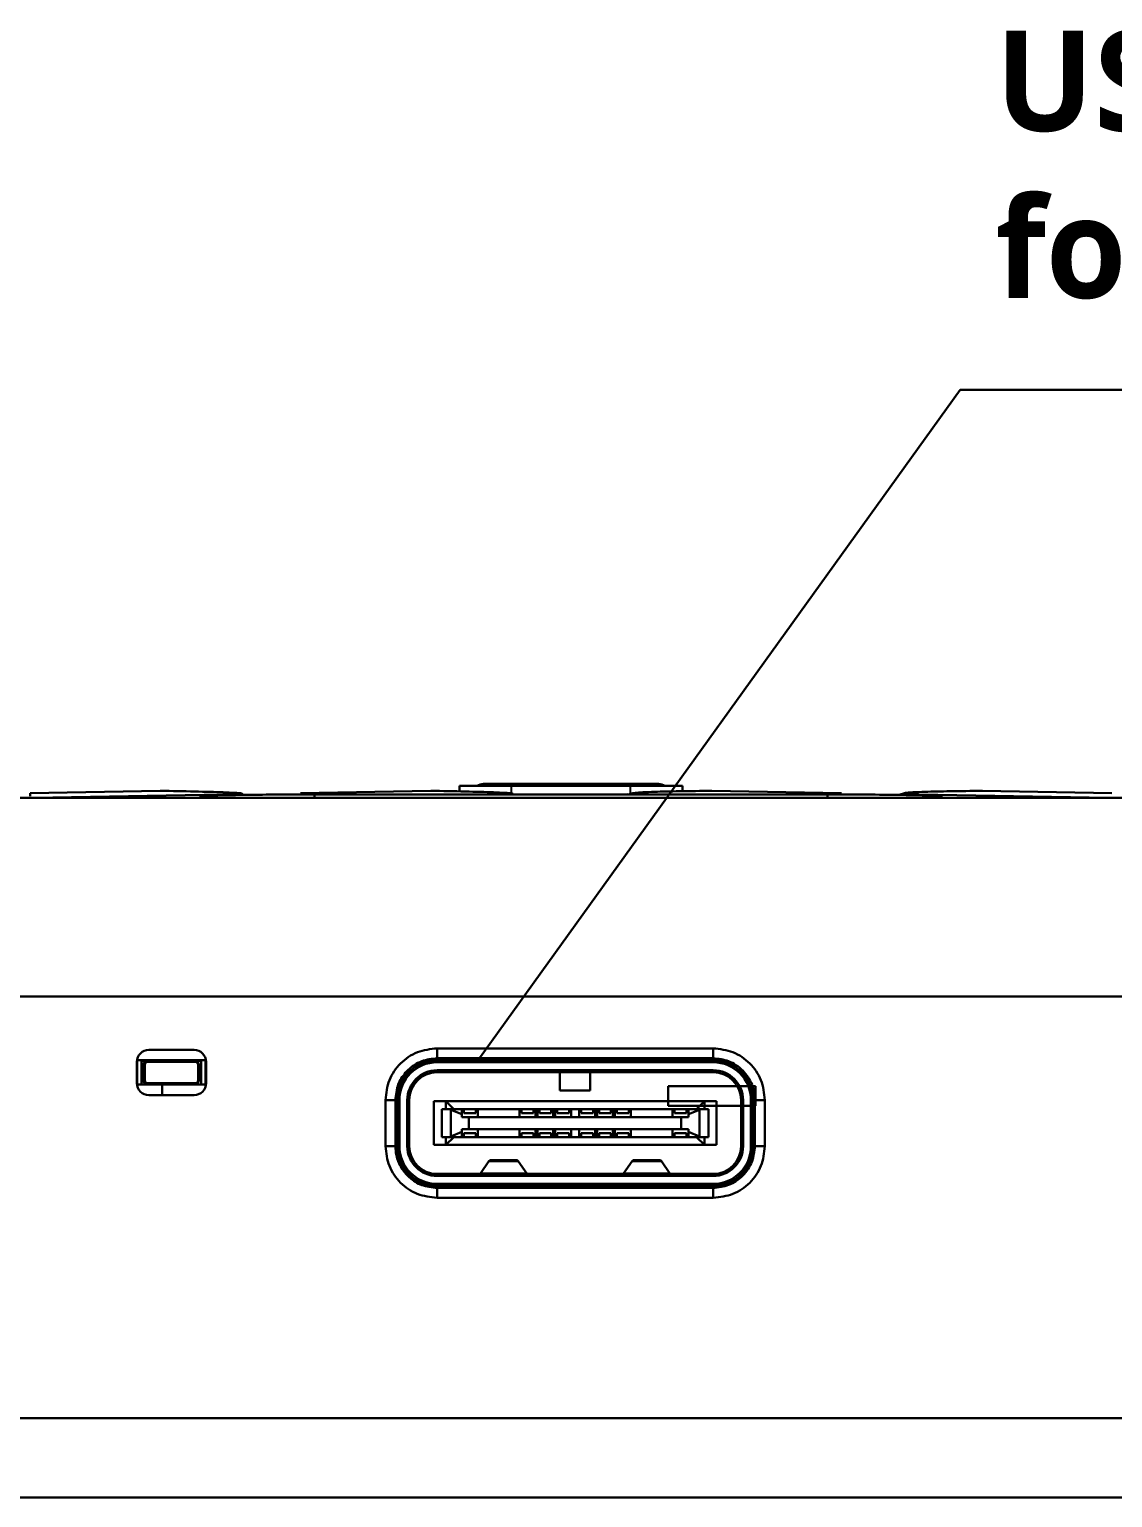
# Model space of a CAD drawing. Header units: millimetres. Extents: x 318 to 879, y 422 to 911.
# Drawn here: x 582.7 to 637.2, y 823.8 to 897.7 of the extents above; entities that cross this region are included whole.
import ezdxf

# ---------------------------------------------------------------- set-up
doc = ezdxf.new("R2010")
doc.units = ezdxf.units.MM
doc.linetypes.add('CENTERX2', pattern=[20.32, 12.7, -2.54, 2.54, -2.54])

msp = doc.modelspace()

# ---------------------------------------------------------------- linework, layer by layer
at = {"color": 7, "lineweight": 30, "true_color": 0xffffff}
for p, q in [((605.257, 845.817), (629.519, 879.558)), ((629.519, 879.558), (673.451, 879.558))]:
    msp.add_line(p, q, dxfattribs=at)
at = {"color": 7, "linetype": 'Continuous', "lineweight": 30, "true_color": 0xffffff}
for p, q in [((606.947, 859.737), (605.547, 859.737)), ((612.947, 859.737), (606.947, 859.737)), ((614.347, 859.737), (612.947, 859.737)), ((546.456, 859.037), (673.857, 859.037)), ((589.291, 859.388), (582.747, 859.274)), ((582.747, 859.274), (582.747, 859.127)), ((582.942, 859.04), (593.401, 859.222)), ((602.891, 859.388), (596.347, 859.274)), ((622.848, 859.205), (597.048, 859.205)), ((604.347, 859.36), (604.347, 859.637)), ((604.347, 859.637), (606.947, 859.637)), ((606.012, 859.205), (607.001, 859.222)), ((606.947, 859.637), (612.947, 859.637)), ((607.001, 859.222), (607.115, 859.205)), ((612.81, 859.205), (612.892, 859.223)), ((612.892, 859.223), (613.882, 859.205)), ((612.947, 859.637), (615.547, 859.637)), ((615.547, 859.369), (615.547, 859.637)), ((623.547, 859.274), (617.033, 859.388)), ((626.492, 859.223), (636.963, 859.04)), ((637.147, 859.274), (630.633, 859.388)), ((657.397, 849.037), (546.455, 849.037)), ((546.456, 849.037), (672.317, 849.037)), ((603.216, 846.436), (617.096, 846.436)), ((603.216, 846.436), (603.216, 845.936)), ((617.096, 845.936), (617.096, 846.436)), ((588.118, 845.755), (588.118, 844.678)), ((588.118, 845.755), (588.118, 845.755)), ((588.118, 844.678), (588.118, 845.755)), ((588.136, 845.637), (588.118, 845.637)), ((588.136, 845.817), (588.121, 845.817)), ((588.124, 845.837), (591.589, 845.837)), ((588.124, 845.836), (591.589, 845.836)), ((588.136, 845.836), (588.136, 844.617)), ((588.356, 845.817), (588.856, 845.817)), ((588.356, 845.817), (588.356, 844.617)), ((588.357, 845.816), (588.857, 845.816)), ((588.357, 845.816), (588.357, 844.616)), ((588.656, 845.795), (591.056, 845.795)), ((591.056, 845.755), (588.656, 845.755)), ((590.995, 846.355), (588.718, 846.355)), ((588.856, 845.836), (588.856, 845.817)), ((588.857, 845.836), (588.857, 845.816)), ((590.856, 845.817), (588.857, 845.817)), ((589.305, 845.831), (589.312, 845.831)), ((589.306, 845.831), (589.313, 845.831)), ((589.312, 845.831), (589.312, 845.817)), ((589.313, 845.831), (589.313, 845.817)), ((589.396, 845.816), (589.396, 845.836)), ((590.856, 845.836), (590.856, 845.817)), ((590.856, 845.817), (591.356, 845.817)), ((590.857, 845.817), (590.857, 845.816)), ((590.857, 845.816), (591.356, 845.816)), ((591.071, 845.816), (591.057, 845.816)), ((591.071, 845.816), (591.061, 845.816)), ((591.356, 845.817), (591.356, 844.617)), ((591.576, 845.836), (591.576, 844.617)), ((591.577, 845.836), (591.577, 844.616)), ((591.595, 844.678), (591.595, 845.755)), ((602.635, 845.837), (617.62, 845.837)), ((617.096, 845.936), (603.216, 845.936)), ((603.217, 845.836), (603.217, 845.736)), ((603.217, 845.836), (617.097, 845.836)), ((617.097, 845.736), (603.217, 845.736)), ((617.097, 845.836), (617.097, 845.736)), ((617.097, 845.836), (617.621, 845.836)), ((588.478, 845.617), (588.456, 845.617)), ((588.456, 845.617), (588.456, 844.817)), ((588.518, 845.617), (588.478, 845.617)), ((588.478, 844.817), (588.478, 845.617)), ((588.518, 845.617), (588.518, 844.817)), ((591.194, 844.817), (591.194, 845.617)), ((591.234, 845.617), (591.194, 845.617)), ((591.235, 845.616), (591.235, 844.816)), ((601.817, 845.265), (601.817, 845.358)), ((603.217, 845.236), (603.217, 845.336)), ((603.217, 845.336), (617.097, 845.336)), ((617.097, 845.236), (603.217, 845.236)), ((609.394, 845.236), (609.394, 844.313)), ((610.918, 845.236), (610.918, 844.313)), ((610.918, 845.236), (610.918, 844.313)), ((617.097, 845.236), (617.097, 845.336)), ((618.497, 845.265), (618.497, 845.39)), ((588.118, 844.678), (588.118, 844.678)), ((588.136, 844.617), (588.356, 844.617)), ((588.137, 844.617), (588.137, 844.616)), ((588.137, 844.616), (588.357, 844.616)), ((588.357, 844.617), (588.652, 844.617)), ((588.357, 844.616), (591.357, 844.616)), ((588.478, 844.817), (588.456, 844.817)), ((588.518, 844.817), (588.478, 844.817)), ((588.642, 844.617), (588.657, 844.616)), ((588.656, 844.678), (591.056, 844.678)), ((591.057, 844.638), (588.657, 844.638)), ((588.657, 844.638), (588.657, 844.616)), ((588.657, 844.616), (591.057, 844.616)), ((589.395, 844.078), (589.395, 844.616)), ((591.057, 844.638), (591.057, 844.616)), ((591.057, 844.616), (591.061, 844.617)), ((591.061, 844.617), (591.356, 844.617)), ((591.576, 844.617), (591.356, 844.617)), ((591.357, 844.617), (591.357, 844.616)), ((591.577, 844.616), (591.357, 844.616)), ((610.918, 844.313), (609.394, 844.313)), ((619.097, 843.836), (619.097, 844.359)), ((588.718, 844.078), (590.995, 844.078)), ((600.616, 841.516), (600.616, 843.836)), ((600.616, 843.836), (601.116, 843.836)), ((601.116, 843.836), (601.116, 841.516)), ((601.116, 843.836), (601.116, 843.836)), ((601.116, 841.516), (601.116, 843.836)), ((601.217, 843.836), (601.317, 843.836)), ((601.217, 841.516), (601.217, 843.836)), ((601.317, 843.836), (601.317, 841.516)), ((601.717, 841.516), (601.717, 843.836)), ((601.817, 843.836), (601.717, 843.836)), ((601.817, 843.836), (601.817, 841.516)), ((603.057, 843.776), (603.657, 843.776)), ((603.057, 841.576), (603.057, 843.776)), ((603.657, 843.776), (603.657, 843.376)), ((604.057, 843.376), (603.657, 843.776)), ((616.657, 843.776), (603.657, 843.776)), ((616.257, 843.376), (616.657, 843.776)), ((616.657, 843.776), (616.657, 843.376)), ((617.257, 843.776), (616.657, 843.776)), ((617.257, 841.576), (617.257, 843.776)), ((618.497, 843.836), (618.597, 843.836)), ((618.497, 841.516), (618.497, 843.836)), ((618.597, 843.836), (618.597, 841.516)), ((618.997, 843.836), (619.097, 843.836)), ((618.997, 841.516), (618.997, 843.836)), ((619.097, 843.836), (619.097, 841.516)), ((619.196, 843.836), (619.696, 843.836)), ((619.196, 841.516), (619.196, 843.836)), ((619.696, 843.836), (619.696, 841.516)), ((601.217, 843.337), (601.116, 843.337)), ((601.217, 843.336), (601.116, 843.336)), ((603.457, 843.376), (603.457, 841.976)), ((603.885, 843.376), (603.457, 843.376)), ((603.885, 843.376), (603.899, 843.344)), ((603.885, 843.376), (604.457, 843.376)), ((603.899, 843.344), (603.899, 842.009)), ((603.899, 843.344), (604.457, 843.121)), ((604.457, 843.121), (604.457, 843.376)), ((604.557, 843.376), (604.457, 843.376)), ((604.457, 842.976), (604.457, 843.121)), ((604.818, 842.976), (604.457, 842.976)), ((604.557, 843.376), (605.157, 843.376)), ((604.557, 843.176), (604.557, 843.376)), ((605.157, 843.176), (604.557, 843.176)), ((604.818, 842.376), (604.818, 842.976)), ((605.257, 842.976), (604.818, 842.976)), ((605.257, 843.376), (605.157, 843.376)), ((605.157, 843.376), (605.157, 843.176)), ((605.257, 843.376), (605.257, 842.976)), ((605.257, 843.376), (607.357, 843.376)), ((607.357, 842.976), (605.257, 842.976)), ((607.357, 842.976), (607.357, 843.376)), ((607.457, 843.376), (607.357, 843.376)), ((608.157, 842.976), (607.357, 842.976)), ((607.457, 843.176), (607.457, 843.376)), ((607.457, 843.376), (608.057, 843.376)), ((608.057, 843.176), (607.457, 843.176)), ((608.157, 843.376), (608.057, 843.376)), ((608.057, 843.376), (608.057, 843.176)), ((608.157, 843.376), (608.257, 843.376)), ((608.157, 843.376), (608.157, 842.976)), ((608.257, 842.976), (608.157, 842.976)), ((608.257, 842.976), (608.257, 843.376)), ((608.357, 843.376), (608.257, 843.376)), ((609.057, 842.976), (608.257, 842.976)), ((608.357, 843.176), (608.357, 843.376)), ((608.357, 843.376), (608.957, 843.376)), ((608.957, 843.176), (608.357, 843.176)), ((609.057, 843.376), (608.957, 843.376)), ((608.957, 843.376), (608.957, 843.176)), ((609.057, 843.376), (609.157, 843.376)), ((609.057, 843.376), (609.057, 842.976)), ((609.157, 842.976), (609.057, 842.976)), ((609.157, 842.976), (609.157, 843.376)), ((609.257, 843.376), (609.157, 843.376)), ((609.957, 842.976), (609.157, 842.976)), ((609.257, 843.176), (609.257, 843.376)), ((609.257, 843.376), (609.857, 843.376)), ((609.857, 843.176), (609.257, 843.176)), ((609.957, 843.376), (609.857, 843.376)), ((609.857, 843.376), (609.857, 843.176)), ((609.957, 843.376), (610.357, 843.376)), ((609.957, 843.376), (609.957, 842.976)), ((610.357, 842.976), (609.957, 842.976)), ((610.357, 842.976), (610.357, 843.376)), ((610.457, 843.376), (610.357, 843.376)), ((611.157, 842.976), (610.357, 842.976)), ((610.457, 843.176), (610.457, 843.376)), ((610.457, 843.376), (611.057, 843.376)), ((611.057, 843.176), (610.457, 843.176)), ((611.057, 843.376), (611.057, 843.176)), ((611.157, 843.376), (611.057, 843.376)), ((611.157, 843.376), (611.257, 843.376)), ((611.157, 842.976), (611.157, 843.376)), ((611.257, 842.976), (611.157, 842.976)), ((611.257, 842.976), (611.257, 843.376)), ((611.357, 843.376), (611.257, 843.376)), ((612.057, 842.976), (611.257, 842.976)), ((611.357, 843.176), (611.357, 843.376)), ((611.357, 843.376), (611.957, 843.376)), ((611.957, 843.176), (611.357, 843.176)), ((611.957, 843.376), (611.957, 843.176)), ((612.057, 843.376), (611.957, 843.376)), ((612.057, 843.376), (612.157, 843.376)), ((612.057, 843.376), (612.057, 842.976)), ((612.157, 842.976), (612.057, 842.976)), ((612.157, 842.976), (612.157, 843.376)), ((612.257, 843.376), (612.157, 843.376)), ((612.957, 842.976), (612.157, 842.976)), ((612.257, 843.376), (612.857, 843.376)), ((612.257, 843.176), (612.257, 843.376)), ((612.857, 843.176), (612.257, 843.176)), ((612.957, 843.376), (612.857, 843.376)), ((612.857, 843.376), (612.857, 843.176)), ((612.957, 843.376), (615.057, 843.376)), ((612.957, 843.376), (612.957, 842.976)), ((615.057, 842.976), (612.957, 842.976)), ((615.057, 842.976), (615.057, 843.376)), ((615.157, 843.376), (615.057, 843.376)), ((615.495, 842.976), (615.057, 842.976)), ((615.157, 843.176), (615.157, 843.376)), ((615.157, 843.376), (615.757, 843.376)), ((615.757, 843.176), (615.157, 843.176)), ((615.495, 842.376), (615.495, 842.976)), ((615.857, 842.976), (615.495, 842.976)), ((615.857, 843.376), (615.757, 843.376)), ((615.757, 843.376), (615.757, 843.176)), ((615.857, 843.376), (615.857, 843.121)), ((615.857, 843.376), (616.428, 843.376)), ((616.414, 843.344), (615.857, 843.121)), ((615.857, 843.121), (615.857, 842.976)), ((616.428, 843.376), (616.414, 843.344)), ((616.414, 843.344), (616.414, 842.009)), ((616.428, 843.376), (616.857, 843.376)), ((616.857, 843.376), (616.857, 841.976)), ((603.885, 841.976), (603.457, 841.976)), ((603.657, 841.576), (604.057, 841.976)), ((603.657, 841.976), (603.657, 841.576)), ((603.899, 842.009), (603.885, 841.976)), ((603.885, 841.976), (604.457, 841.976)), ((604.457, 842.232), (603.899, 842.009)), ((604.818, 842.376), (604.457, 842.376)), ((604.457, 842.376), (604.457, 842.232)), ((604.457, 842.232), (604.457, 841.976)), ((604.557, 841.976), (604.457, 841.976)), ((604.557, 842.176), (604.557, 841.976)), ((605.157, 842.176), (604.557, 842.176)), ((605.157, 841.976), (604.557, 841.976)), ((604.818, 842.376), (605.257, 842.376)), ((605.157, 842.176), (605.157, 841.976)), ((605.257, 841.976), (605.157, 841.976)), ((607.357, 842.376), (605.257, 842.376)), ((605.257, 841.976), (605.257, 842.376)), ((605.257, 841.976), (607.357, 841.976)), ((607.357, 842.376), (607.357, 841.976)), ((607.357, 842.376), (608.157, 842.376)), ((607.357, 841.976), (607.457, 841.976)), ((607.457, 842.176), (607.457, 841.976)), ((608.057, 842.176), (607.457, 842.176)), ((608.057, 841.976), (607.457, 841.976)), ((608.057, 842.176), (608.057, 841.976)), ((608.057, 841.976), (608.157, 841.976)), ((608.157, 842.376), (608.157, 841.976)), ((608.257, 842.376), (608.157, 842.376)), ((608.157, 841.976), (608.257, 841.976)), ((608.257, 842.376), (608.257, 841.976)), ((608.257, 842.376), (609.057, 842.376)), ((608.257, 841.976), (608.357, 841.976)), ((608.957, 842.176), (608.357, 842.176)), ((608.357, 842.176), (608.357, 841.976)), ((608.957, 841.976), (608.357, 841.976)), ((608.957, 842.176), (608.957, 841.976)), ((608.957, 841.976), (609.057, 841.976)), ((609.157, 842.376), (609.057, 842.376)), ((609.057, 842.376), (609.057, 841.976)), ((609.057, 841.976), (609.157, 841.976)), ((609.157, 842.376), (609.157, 841.976)), ((609.157, 842.376), (609.957, 842.376)), ((609.157, 841.976), (609.257, 841.976)), ((609.257, 842.176), (609.257, 841.976)), ((609.857, 842.176), (609.257, 842.176)), ((609.857, 841.976), (609.257, 841.976)), ((609.857, 842.176), (609.857, 841.976)), ((609.857, 841.976), (609.957, 841.976)), ((609.957, 842.376), (610.357, 842.376)), ((609.957, 842.376), (609.957, 841.976)), ((610.357, 841.976), (609.957, 841.976)), ((610.357, 842.376), (610.357, 841.976)), ((611.157, 842.376), (610.357, 842.376)), ((610.457, 841.976), (610.357, 841.976)), ((610.457, 842.176), (611.057, 842.176)), ((610.457, 842.176), (610.457, 841.976)), ((610.457, 841.976), (611.057, 841.976)), ((611.057, 842.176), (611.057, 841.976)), ((611.157, 841.976), (611.057, 841.976)), ((611.157, 842.376), (611.257, 842.376)), ((611.157, 842.376), (611.157, 841.976)), ((611.257, 841.976), (611.157, 841.976)), ((612.057, 842.376), (611.257, 842.376)), ((611.257, 842.376), (611.257, 841.976)), ((611.357, 841.976), (611.257, 841.976)), ((611.357, 842.176), (611.357, 841.976)), ((611.357, 842.176), (611.957, 842.176)), ((611.357, 841.976), (611.957, 841.976)), ((611.957, 842.176), (611.957, 841.976)), ((612.057, 841.976), (611.957, 841.976)), ((612.057, 842.376), (612.157, 842.376)), ((612.057, 842.376), (612.057, 841.976)), ((612.157, 841.976), (612.057, 841.976)), ((612.157, 842.376), (612.157, 841.976)), ((612.957, 842.376), (612.157, 842.376)), ((612.257, 841.976), (612.157, 841.976)), ((612.257, 842.176), (612.257, 841.976)), ((612.257, 842.176), (612.857, 842.176)), ((612.257, 841.976), (612.857, 841.976)), ((612.857, 842.176), (612.857, 841.976)), ((612.957, 841.976), (612.857, 841.976)), ((612.957, 842.376), (612.957, 841.976)), ((612.957, 842.376), (615.057, 842.376)), ((615.057, 841.976), (612.957, 841.976)), ((615.057, 841.976), (615.057, 842.376)), ((615.495, 842.376), (615.057, 842.376)), ((615.057, 841.976), (615.157, 841.976)), ((615.157, 842.176), (615.157, 841.976)), ((615.157, 842.176), (615.757, 842.176)), ((615.157, 841.976), (615.757, 841.976)), ((615.495, 842.376), (615.857, 842.376)), ((615.757, 842.176), (615.757, 841.976)), ((615.757, 841.976), (615.857, 841.976)), ((615.857, 842.376), (615.857, 842.232)), ((615.857, 842.232), (616.414, 842.009)), ((615.857, 842.232), (615.857, 841.976)), ((616.428, 841.976), (615.857, 841.976)), ((616.657, 841.576), (616.257, 841.976)), ((616.414, 842.009), (616.428, 841.976)), ((616.428, 841.976), (616.857, 841.976)), ((616.657, 841.976), (616.657, 841.576)), ((600.616, 841.516), (601.116, 841.516)), ((601.116, 841.516), (601.116, 841.516)), ((601.217, 841.516), (601.317, 841.516)), ((601.717, 841.516), (601.817, 841.516)), ((603.657, 841.576), (603.057, 841.576)), ((603.657, 841.576), (616.657, 841.576)), ((616.657, 841.576), (617.257, 841.576)), ((618.597, 841.516), (618.497, 841.516)), ((618.997, 841.516), (619.097, 841.516)), ((619.097, 841.516), (619.097, 840.994)), ((619.196, 841.516), (619.696, 841.516)), ((605.389, 840.139), (605.822, 840.762)), ((607.292, 840.762), (605.822, 840.762)), ((607.221, 840.812), (605.892, 840.812)), ((607.292, 840.762), (607.725, 840.139)), ((612.589, 840.139), (613.022, 840.762)), ((613.022, 840.762), (614.492, 840.762)), ((613.092, 840.812), (614.421, 840.812)), ((614.492, 840.762), (614.925, 840.139)), ((601.788, 840.116), (601.695, 840.116)), ((603.217, 840.016), (603.217, 840.116)), ((603.217, 840.116), (617.097, 840.116)), ((617.097, 840.016), (603.217, 840.016)), ((607.725, 840.139), (605.389, 840.139)), ((612.589, 840.139), (614.925, 840.139)), ((617.097, 840.016), (617.097, 840.116)), ((618.65, 840.116), (618.525, 840.116)), ((603.216, 839.416), (617.096, 839.416)), ((603.216, 838.916), (603.216, 839.416)), ((603.217, 839.616), (603.217, 839.516)), ((603.217, 839.616), (617.097, 839.616)), ((617.097, 839.516), (603.217, 839.516)), ((606.721, 839.416), (606.721, 839.516)), ((607.121, 839.516), (607.121, 839.416)), ((608.024, 839.514), (608.024, 839.516)), ((608.082, 839.514), (608.024, 839.514)), ((608.082, 839.514), (608.082, 839.516)), ((608.123, 839.514), (608.082, 839.514)), ((608.123, 839.514), (608.123, 839.516)), ((608.293, 839.514), (608.123, 839.514)), ((608.293, 839.514), (608.293, 839.516)), ((608.332, 839.514), (608.293, 839.514)), ((608.332, 839.514), (608.332, 839.516)), ((608.39, 839.514), (608.332, 839.514)), ((608.39, 839.514), (608.39, 839.516)), ((608.412, 839.514), (608.412, 839.516)), ((608.474, 839.514), (608.474, 839.516)), ((608.632, 839.514), (608.632, 839.516)), ((608.744, 839.514), (608.632, 839.514)), ((608.655, 839.514), (608.655, 839.416)), ((608.744, 839.514), (608.744, 839.516)), ((608.802, 839.514), (608.744, 839.514)), ((608.802, 839.514), (608.802, 839.516)), ((608.82, 839.514), (608.802, 839.514)), ((608.82, 839.514), (608.82, 839.516)), ((609.039, 839.514), (608.82, 839.514)), ((609.039, 839.514), (609.039, 839.516)), ((609.094, 839.514), (609.094, 839.516)), ((609.226, 839.514), (609.094, 839.514)), ((609.226, 839.514), (609.226, 839.516)), ((609.33, 839.514), (609.33, 839.516)), ((609.362, 839.514), (609.362, 839.516)), ((609.373, 839.514), (609.364, 839.514)), ((609.373, 839.514), (609.373, 839.516)), ((609.395, 839.514), (609.373, 839.514)), ((609.399, 839.514), (609.399, 839.516)), ((609.432, 839.514), (609.432, 839.516)), ((609.517, 839.514), (609.517, 839.516)), ((609.596, 839.514), (609.596, 839.516)), ((609.63, 839.514), (609.63, 839.516)), ((609.665, 839.514), (609.665, 839.516)), ((609.716, 839.514), (609.665, 839.514)), ((609.716, 839.514), (609.716, 839.516)), ((609.717, 839.514), (609.716, 839.514)), ((609.717, 839.514), (609.717, 839.516)), ((609.806, 839.514), (609.806, 839.516)), ((609.873, 839.514), (609.873, 839.516)), ((609.898, 839.514), (609.898, 839.516)), ((609.934, 839.514), (609.934, 839.516)), ((609.947, 839.514), (609.947, 839.516)), ((610.166, 839.514), (609.947, 839.514)), ((610.166, 839.514), (610.166, 839.516)), ((610.499, 839.514), (610.499, 839.516)), ((610.606, 839.514), (610.606, 839.516)), ((610.869, 839.514), (610.869, 839.516)), ((611.039, 839.514), (610.869, 839.514)), ((611.039, 839.514), (611.039, 839.516)), ((611.123, 839.514), (611.123, 839.516)), ((611.427, 839.514), (611.133, 839.514)), ((611.427, 839.514), (611.427, 839.516)), ((611.716, 839.514), (611.716, 839.516)), ((611.991, 839.514), (611.991, 839.516)), ((612.222, 839.514), (612.222, 839.516)), ((612.344, 839.514), (612.344, 839.516)), ((616.847, 839.516), (616.847, 839.416)), ((617.096, 839.416), (617.096, 838.916)), ((617.097, 839.616), (617.097, 839.516)), ((617.096, 838.916), (603.216, 838.916)), ((673.856, 827.837), (546.455, 827.837)), ((673.856, 823.837), (546.455, 823.837))]:
    msp.add_line(p, q, dxfattribs=at)
at = {"color": 7, "linetype": 'Continuous', "lineweight": 25, "true_color": 0xffffff}
for p, q in [((606.947, 859.637), (606.947, 859.737)), ((612.947, 859.637), (612.947, 859.737)), ((606.947, 859.24), (606.947, 859.637)), ((612.947, 859.205), (612.947, 859.637)), ((626.492, 859.223), (626.691, 859.27)), ((588.656, 845.795), (588.656, 845.816)), ((591.056, 845.795), (591.056, 845.816)), ((591.235, 845.616), (591.201, 845.616)), ((591.234, 845.617), (591.234, 845.601)), ((591.235, 845.616), (591.257, 845.616)), ((591.577, 845.437), (591.595, 845.437)), ((588.657, 844.638), (588.644, 844.639)), ((588.661, 844.638), (588.656, 844.638)), ((588.657, 844.638), (588.657, 844.642)), ((591.057, 844.638), (591.057, 844.642)), ((591.201, 844.817), (591.194, 844.817)), ((591.235, 844.816), (591.201, 844.816)), ((591.235, 844.816), (591.257, 844.816))]:
    msp.add_line(p, q, dxfattribs=at)
at = {"color": 7, "linetype": 'CENTERX2', "lineweight": 30, "true_color": 0xffffff}
for p, q in [((614.828, 843.539), (614.828, 844.535)), ((614.828, 844.535), (619.225, 844.535)), ((619.225, 844.535), (619.225, 843.539)), ((619.225, 843.539), (614.828, 843.539))]:
    msp.add_line(p, q, dxfattribs=at)
at = {"color": 7, "linetype": 'Continuous', "lineweight": 30, "true_color": 0xffffff, "flags": 128}
for points in [[(588.656, 845.755), (588.656, 845.763), (588.656, 845.77), (588.656, 845.777), (588.656, 845.783), (588.656, 845.788), (588.656, 845.792), (588.656, 845.794), (588.656, 845.795)], [(589.395, 845.816), (589.395, 845.829), (589.395, 845.837)], [(591.056, 845.755), (591.056, 845.763), (591.056, 845.77), (591.056, 845.777), (591.056, 845.783), (591.056, 845.788), (591.056, 845.792), (591.056, 845.794), (591.056, 845.795)], [(588.656, 844.638), (588.656, 844.639), (588.656, 844.641), (588.656, 844.645), (588.656, 844.65), (588.656, 844.656), (588.656, 844.663), (588.656, 844.67), (588.656, 844.678)]]:
    msp.add_lwpolyline(points, dxfattribs=at)
at = {"color": 7, "linetype": 'Continuous', "lineweight": 25, "true_color": 0xffffff, "flags": 128}
msp.add_lwpolyline([(591.056, 844.641), (591.056, 844.641), (591.056, 844.645), (591.056, 844.65), (591.056, 844.656), (591.056, 844.663), (591.056, 844.67), (591.056, 844.678)], dxfattribs=at)
at = {"color": 7, "linetype": 'Continuous', "lineweight": 30, "true_color": 0xffffff}
for centre, radius, start, end in [((605.547, 859.137), 0.6, 90, 123.55731), ((614.347, 859.137), 0.6, 56.44269, 90), ((588.718, 845.755), 0.6, 90, 179.99995), ((588.718, 845.755), 0.6, 90, 179.99997), ((588.656, 845.617), 0.2, 91.2918, 179.99995), ((588.656, 845.617), 0.178, 90, 179.99995), ((588.656, 845.617), 0.138, 90, 179.99995), ((586.414, 845.031), 3, 14.95685, 15.47327), ((590.995, 845.755), 0.6, 0.00005, 90), ((591.056, 845.617), 0.178, 0.00005, 90), ((591.056, 845.617), 0.138, 0.00005, 90), ((603.217, 843.836), 2, 90, 180), ((603.217, 843.836), 1.9, 90, 180), ((617.097, 843.836), 2, 0, 90), ((617.097, 843.836), 1.9, 0, 90), ((603.217, 843.836), 1.5, 90, 180), ((603.217, 843.836), 1.4, 90, 180), ((617.097, 843.836), 1.5, 0, 90), ((617.097, 843.836), 1.4, 0, 90), ((588.718, 844.678), 0.6, 179.99995, 270), ((588.718, 844.678), 0.6, 179.99995, 270), ((588.656, 844.817), 0.2, 179.99995, 270), ((588.656, 844.817), 0.178, 179.99995, 270), ((588.656, 844.817), 0.138, 179.99995, 270), ((590.995, 844.678), 0.6, 270, 0.00005), ((591.056, 844.817), 0.138, 270, 0.00005), ((591.057, 844.816), 0.178, 270, 0), ((603.217, 841.516), 2, 180, 270), ((603.217, 841.516), 1.9, 180, 270), ((603.217, 841.516), 1.5, 180, 270), ((603.217, 841.516), 1.4, 180, 270), ((617.097, 841.516), 1.9, 270, 0), ((617.097, 841.516), 2, 270, 0), ((617.097, 841.516), 1.5, 270, 0), ((617.097, 841.516), 1.4, 270, 0)]:
    msp.add_arc(centre, radius, start, end, dxfattribs=at)
at = {"color": 7, "linetype": 'Continuous', "lineweight": 25, "true_color": 0xffffff}
msp.add_arc((591.057, 845.616), 0.178, 0, 85.79368, dxfattribs=at)
at = {"color": 7, "linetype": 'Continuous', "lineweight": 30, "true_color": 0xffffff}
for points, knots in [([(589.291, 859.388), (589.884, 859.378), (591.07, 859.356), (592.308, 859.323), (593.052, 859.29), (593.46, 859.26), (593.42, 859.235), (593.401, 859.222)], [0, 0, 0, 0, 0.279965, 0.559927, 0.706463, 0.853493, 1, 1, 1, 1]), ([(597.048, 859.205), (596.493, 859.204), (595.379, 859.203), (593.849, 859.19), (592.504, 859.169), (591.517, 859.14), (591.355, 859.117), (591.273, 859.106)], [0, 0, 0, 0, 0.186074, 0.373066, 0.559923, 0.780102, 1, 1, 1, 1]), ([(602.891, 859.388), (603.484, 859.378), (604.67, 859.356), (605.908, 859.323), (606.652, 859.29), (607.06, 859.26), (607.02, 859.235), (607.001, 859.222)], [0, 0, 0, 0, 0.279965, 0.559927, 0.706463, 0.853493, 1, 1, 1, 1]), ([(612.821, 859.216), (612.803, 859.214), (612.778, 859.21), (612.765, 859.198), (612.76, 859.195)], [0, 0, 0, 0, 0.6870259, 1, 1, 1, 1]), ([(612.892, 859.223), (612.933, 859.245), (613.015, 859.291), (613.978, 859.338), (615.351, 859.37), (616.473, 859.382), (617.033, 859.388)], [0, 0, 0, 0, 0.279205, 0.559243, 0.779787, 1, 1, 1, 1]), ([(628.622, 859.106), (628.559, 859.116), (628.433, 859.135), (627.665, 859.162), (626.478, 859.185), (624.816, 859.202), (623.504, 859.204), (622.848, 859.205)], [0, 0, 0, 0, 0.186726, 0.373726, 0.560293, 0.780292, 1, 1, 1, 1]), ([(626.691, 859.27), (626.71, 859.276), (626.798, 859.304), (627.598, 859.338), (628.946, 859.37), (630.071, 859.382), (630.633, 859.388)], [0, 0, 0, 0, 0.096574, 0.447567, 0.72399, 1, 1, 1, 1]), ([(600.616, 843.836), (600.656, 844.178), (600.734, 844.859), (601.335, 845.718), (602.194, 846.319), (602.875, 846.397), (603.216, 846.436)], [0, 0, 0, 0, 0.25043, 0.50003, 0.749723, 1, 1, 1, 1]), ([(617.096, 846.436), (617.438, 846.397), (618.119, 846.319), (618.978, 845.718), (619.579, 844.859), (619.657, 844.177), (619.696, 843.836)], [0, 0, 0, 0, 0.25043, 0.50003, 0.749723, 1, 1, 1, 1]), ([(589.309, 845.818), (589.308, 845.821), (589.307, 845.826), (589.306, 845.83), (589.305, 845.831)], [0, 0, 0, 0, 0.559705, 1, 1, 1, 1]), ([(589.309, 845.818), (589.309, 845.821), (589.307, 845.826), (589.306, 845.83), (589.306, 845.831)], [0, 0, 0, 0, 0.559705, 1, 1, 1, 1]), ([(589.308, 845.817), (589.308, 845.817), (589.308, 845.818), (589.309, 845.818), (589.309, 845.818)], [0, 0, 0, 0, 0.5599998, 1, 1, 1, 1]), ([(589.309, 845.816), (589.309, 845.817), (589.309, 845.817), (589.309, 845.818), (589.309, 845.818)], [0, 0, 0, 0, 0.56, 1, 1, 1, 1]), ([(589.31, 845.816), (589.31, 845.817), (589.31, 845.817), (589.309, 845.818), (589.309, 845.818)], [0, 0, 0, 0, 0.560011, 1, 1, 1, 1]), ([(589.312, 845.831), (589.313, 845.833), (589.315, 845.836), (589.317, 845.836), (589.318, 845.837)], [0, 0, 0, 0, 0.559772, 1, 1, 1, 1]), ([(589.313, 845.831), (589.314, 845.833), (589.316, 845.836), (589.317, 845.836), (589.318, 845.836)], [0, 0, 0, 0, 0.559772, 1, 1, 1, 1]), ([(603.216, 845.936), (602.952, 845.909), (602.546, 845.866), (602.059, 845.602), (601.72, 845.333), (601.451, 844.994), (601.187, 844.507), (601.144, 844.101), (601.116, 843.836)], [0, 0, 0, 0, 0.2394931, 0.3678984, 0.5, 0.6321016, 0.7605069, 1, 1, 1, 1]), ([(601.176, 844.191), (601.19, 844.305), (601.232, 844.653), (601.555, 845.168), (602.046, 845.637), (602.456, 845.776), (602.635, 845.836)], [0, 0, 0, 0, 0.146624, 0.447592, 0.758836, 1, 1, 1, 1]), ([(619.196, 843.836), (619.169, 844.101), (619.126, 844.507), (618.862, 844.994), (618.593, 845.333), (618.254, 845.602), (617.767, 845.866), (617.361, 845.909), (617.096, 845.936)], [0, 0, 0, 0, 0.239493, 0.367898, 0.5, 0.632102, 0.760507, 1, 1, 1, 1]), ([(603.216, 838.916), (602.875, 838.956), (602.194, 839.034), (601.335, 839.635), (600.734, 840.494), (600.656, 841.175), (600.616, 841.516)], [0, 0, 0, 0, 0.25043, 0.50003, 0.749723, 1, 1, 1, 1]), ([(601.116, 841.516), (601.144, 841.252), (601.187, 840.846), (601.451, 840.359), (601.72, 840.02), (602.059, 839.751), (602.546, 839.487), (602.952, 839.444), (603.216, 839.416)], [0, 0, 0, 0, 0.2394931, 0.3678984, 0.5, 0.6321016, 0.7605069, 1, 1, 1, 1]), ([(602.862, 839.476), (602.748, 839.49), (602.401, 839.532), (601.88, 839.854), (601.403, 840.384), (601.15, 840.977), (601.126, 841.363), (601.116, 841.516)], [0, 0, 0, 0, 0.116894, 0.35673, 0.604755, 0.84261, 1, 1, 1, 1]), ([(619.696, 841.516), (619.657, 841.175), (619.579, 840.494), (618.978, 839.635), (618.119, 839.034), (617.438, 838.956), (617.096, 838.916)], [0, 0, 0, 0, 0.25043, 0.50003, 0.749723, 1, 1, 1, 1]), ([(617.096, 839.416), (617.361, 839.444), (617.767, 839.487), (618.254, 839.751), (618.593, 840.02), (618.862, 840.359), (619.126, 840.846), (619.169, 841.252), (619.196, 841.516)], [0, 0, 0, 0, 0.239493, 0.367898, 0.5, 0.632102, 0.760507, 1, 1, 1, 1]), ([(605.822, 840.762), (605.835, 840.778), (605.858, 840.806), (605.882, 840.81), (605.892, 840.812)], [0, 0, 0, 0, 0.559941, 1, 1, 1, 1]), ([(607.221, 840.812), (607.235, 840.809), (607.258, 840.804), (607.282, 840.775), (607.292, 840.762)], [0, 0, 0, 0, 0.560066, 1, 1, 1, 1]), ([(613.022, 840.762), (613.035, 840.778), (613.058, 840.806), (613.082, 840.81), (613.092, 840.812)], [0, 0, 0, 0, 0.559941, 1, 1, 1, 1]), ([(614.421, 840.812), (614.435, 840.809), (614.458, 840.804), (614.482, 840.775), (614.492, 840.762)], [0, 0, 0, 0, 0.560066, 1, 1, 1, 1]), ([(605.357, 840.116), (605.363, 840.118), (605.374, 840.12), (605.384, 840.133), (605.389, 840.139)], [0, 0, 0, 0, 0.560066, 1, 1, 1, 1]), ([(607.725, 840.139), (607.731, 840.132), (607.741, 840.119), (607.752, 840.117), (607.757, 840.116)], [0, 0, 0, 0, 0.559941, 1, 1, 1, 1]), ([(612.557, 840.116), (612.563, 840.118), (612.574, 840.12), (612.584, 840.133), (612.589, 840.139)], [0, 0, 0, 0, 0.560066, 1, 1, 1, 1]), ([(614.925, 840.139), (614.931, 840.132), (614.941, 840.119), (614.952, 840.117), (614.957, 840.116)], [0, 0, 0, 0, 0.559941, 1, 1, 1, 1]), ([(609.362, 839.514), (609.357, 839.514), (609.346, 839.514), (609.335, 839.514), (609.33, 839.514)], [0, 0, 0, 0, 0.522339, 1, 1, 1, 1])]:
    msp.add_open_spline(points, degree=3, knots=knots, dxfattribs=at)
for points in [[(597.048, 859.205), (597.048, 859.204), (597.048, 859.2), (597.048, 859.165), (597.048, 859.112), (597.048, 859.062), (597.048, 859.037)], [(622.848, 859.037), (622.848, 859.062), (622.848, 859.112), (622.848, 859.165), (622.848, 859.2), (622.848, 859.204), (622.848, 859.205)]]:
    msp.add_open_spline(points, degree=3, dxfattribs=at)

# ---------------------------------------------------------------- texts
at = {"color": 7, "lineweight": 30, "true_color": 0xffffff, "insert": (631.279, 897.62), "char_height": 5.04, "width": 89.51006, "attachment_point": 1}
msp.add_mtext('{\\fMicrosoft YaHei|b1|i0|c134|p34;USBC Port\\Pfor Charging}', dxfattribs=at)

doc.saveas('drawing.dxf')
